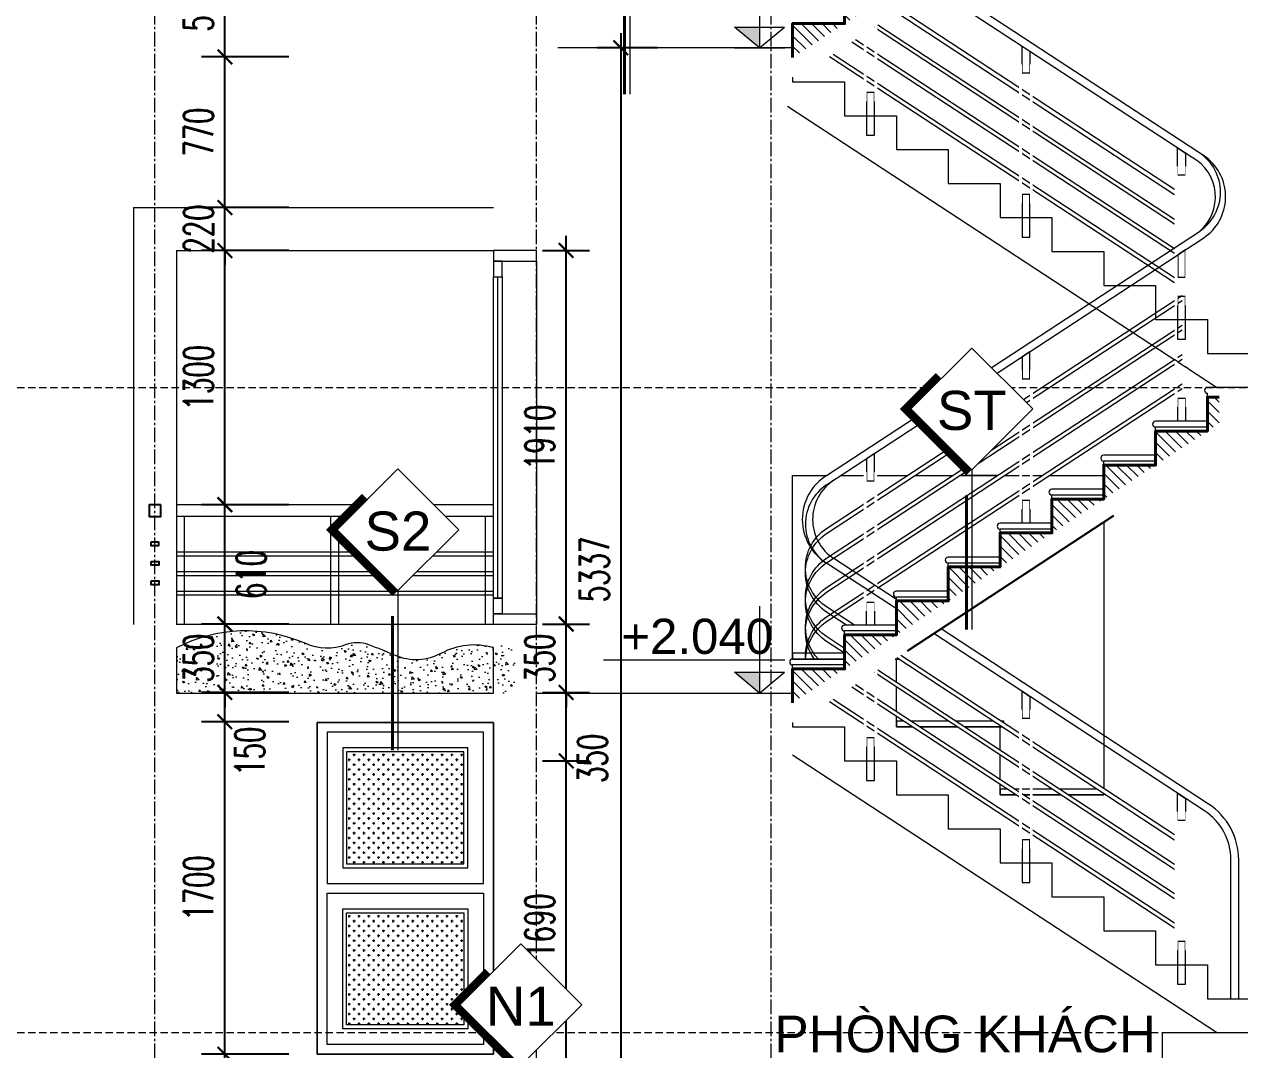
# Model space of a CAD drawing. Header units: millimetres. Extents: x -229618 to 2906, y -178063 to 96806.
# Drawn here: x -14342 to -8129, y -150892 to -145648 of the extents above; entities that cross this region are included whole.
import ezdxf
from ezdxf.enums import TextEntityAlignment as Align
from ezdxf.xclip import XClip

# ---------------------------------------------------------------- set-up
doc = ezdxf.new("R2010")
doc.units = ezdxf.units.MM
doc.header["$LTSCALE"] = 200
doc.header["$MEASUREMENT"] = 0
doc.header["$XCLIPFRAME"] = 0
doc.set_wipeout_variables(frame=1)
doc.header["$PDMODE"] = 3
doc.header["$PDSIZE"] = 50
doc.linetypes.add('CENTER2', pattern=[1.125, 0.75, -0.125, 0.125, -0.125])
doc.linetypes.add('DASHED2', pattern=[0.375, 0.25, -0.125])
doc.layers.get('0').update_dxf_attribs({"color": 95, "linetype": 'CONTINUOUS'})
doc.layers.get('DEFPOINTS').update_dxf_attribs({"linetype": 'CONTINUOUS'})
for name, color, linetype, lineweight in [('cat', 1, 'CONTINUOUS', 40), ('hatch', 250, 'CONTINUOUS', 5), ('nho', 252, 'CONTINUOUS', 15), ('thay', 7, 'CONTINUOUS', 18), ('tim', 18, 'CENTER2', 9)]:
    doc.layers.add(name, color=color, linetype=linetype, lineweight=lineweight)
doc.layers.add('DIM', color=251, linetype='CONTINUOUS')
doc.layers.add('TEXT', color=33, linetype='CONTINUOUS')
doc.styles.add('Aria H iso', font='Vharial_0.ttf')
doc.styles.add('Arial N  iso', font='vnarialn_0.ttf')
doc.styles.add('CHU HOA Day', font='Vharial_0.ttf')
doc.styles.add('Scale', font='vnsimli.shx', dxfattribs={"width": 0.65, "bigfont": 'bigfont.shx'})
doc.dimstyles.new('Scale', dxfattribs={"dimscale": 75, "dimtxt": 2, "dimasz": 1, "dimexe": 1.6, "dimexo": 0, "dimgap": 0.8, "dimtad": 1, "dimdec": 0, "dimzin": 0, "dimdsep": 46, "dimtxsty": 'Scale', "dimblk": 'ARCHTICK', "dimcen": 0.1, "dimdle": 1, "dimclrd": 256, "dimclre": 256, "dimclrt": 3, "dimadec": 0, "dimazin": 0, "dimtfac": 1, "dimtdec": 0, "dimtix": 1, "dimtmove": 2, "dimatfit": 3, "dimldrblk": 'ARCHTICK', "dimfxl": 0, "dimtolj": 1, "dimtzin": 0, "dimarcsym": 0})

# ---------------------------------------------------------------- blocks, each defined once
blk = doc.blocks.new('cthang')
for points in [[(-20, 738), (-20, 877.1), (20, 850.9), (20, 738)], [(-20, 118), (-20, -100), (20, -100), (20, 118)]]:
    blk.add_lwpolyline(points, close=True)
for points in [[(-20, 73), (-35, 73), (-35, 783), (-20, 783)], [(20, 73), (35, 73), (35, 783), (20, 783)]]:
    blk.add_wipeout(points)
blk = doc.blocks.new('_ArchTick')
at = {"color": 0, "linetype": 'ByBlock', "const_width": 0.15}
blk.add_lwpolyline([(-0.5, -0.5), (0.5, 0.5)], dxfattribs=at)
blk = doc.blocks.new('*D2523')
at = {"layer": 'DEFPOINTS', "color": 0, "linetype": 'Continuous'}
for p in [(-11693.4, -149415), (-11572, -149415), (-11693.4, -151104.9)]:
    blk.add_point(p, dxfattribs=at)
at = {"layer": 'DIM', "linetype": 'Continuous', "lineweight": -2}
for p, q in [((-11572, -151179.9), (-11572, -149340)), ((-11693.4, -149415), (-11452, -149415)), ((-11693.4, -151104.9), (-11452, -151104.9))]:
    blk.add_line(p, q, dxfattribs=at)
at = {"layer": 'DIM', "linetype": 'Continuous', "lineweight": -2, "xscale": 75, "yscale": 75, "zscale": 75}
for p, rotation in [((-11572, -149415), 90), ((-11572, -151104.9), 270)]:
    blk.add_blockref('_ArchTick', p, dxfattribs=dict(at, rotation=rotation))
at = {"layer": 'DIM', "color": 3, "linetype": 'Continuous', "insert": (-11707, -150259.9), "char_height": 150, "attachment_point": 5, "rotation": 90, "style": 'Scale'}
blk.add_mtext('\\A1;1690', dxfattribs=at)
blk = doc.blocks.new('*D2524')
at = {"layer": 'DEFPOINTS', "color": 0, "linetype": 'Continuous'}
for p in [(-11693.4, -149065), (-11572, -149065), (-11693.4, -149415)]:
    blk.add_point(p, dxfattribs=at)
at = {"layer": 'DIM', "linetype": 'Continuous', "lineweight": -2}
for p, q in [((-11572, -149490), (-11572, -148990)), ((-11693.4, -149065), (-11452, -149065)), ((-11693.4, -149415), (-11452, -149415))]:
    blk.add_line(p, q, dxfattribs=at)
at = {"layer": 'DIM', "linetype": 'Continuous', "lineweight": -2, "xscale": 75, "yscale": 75, "zscale": 75}
for p, rotation in [((-11572, -149065), 90), ((-11572, -149415), 270)]:
    blk.add_blockref('_ArchTick', p, dxfattribs=dict(at, rotation=rotation))
at = {"layer": 'DIM', "color": 3, "linetype": 'Continuous', "insert": (-11437, -149401.8), "char_height": 150, "attachment_point": 5, "rotation": 90, "style": 'Scale'}
blk.add_mtext('\\A1;350', dxfattribs=at)
blk = doc.blocks.new('*D2527')
at = {"layer": 'DEFPOINTS', "color": 0, "linetype": 'Continuous'}
for p in [(-13316.4, -150914.9), (-12988.6, -150914.9), (-12988.6, -151504.9)]:
    blk.add_point(p, dxfattribs=at)
at = {"layer": 'DIM', "linetype": 'Continuous', "lineweight": -2}
for p, q in [((-13316.4, -151579.9), (-13316.4, -150839.9)), ((-12988.6, -150914.9), (-13436.4, -150914.9)), ((-12988.6, -151504.9), (-13436.4, -151504.9))]:
    blk.add_line(p, q, dxfattribs=at)
at = {"layer": 'DIM', "linetype": 'Continuous', "lineweight": -2, "xscale": 75, "yscale": 75, "zscale": 75}
for p, rotation in [((-13316.4, -150914.9), 90), ((-13316.4, -151504.9), 270)]:
    blk.add_blockref('_ArchTick', p, dxfattribs=dict(at, rotation=rotation))
at = {"layer": 'DIM', "color": 3, "linetype": 'Continuous', "insert": (-13451.4, -151209.9), "char_height": 150, "attachment_point": 5, "rotation": 90, "style": 'Scale'}
blk.add_mtext('\\A1;590', dxfattribs=at)
blk = doc.blocks.new('*D2528')
at = {"layer": 'DEFPOINTS', "color": 0, "linetype": 'Continuous'}
for p in [(-13316.4, -149215), (-12988.6, -149215), (-12988.6, -150914.9)]:
    blk.add_point(p, dxfattribs=at)
at = {"layer": 'DIM', "linetype": 'Continuous', "lineweight": -2}
for p, q in [((-13316.4, -150989.9), (-13316.4, -149140)), ((-12988.6, -149215), (-13436.4, -149215)), ((-12988.6, -150914.9), (-13436.4, -150914.9))]:
    blk.add_line(p, q, dxfattribs=at)
at = {"layer": 'DIM', "linetype": 'Continuous', "lineweight": -2, "xscale": 75, "yscale": 75, "zscale": 75}
for p, rotation in [((-13316.4, -149215), 90), ((-13316.4, -150914.9), 270)]:
    blk.add_blockref('_ArchTick', p, dxfattribs=dict(at, rotation=rotation))
at = {"layer": 'DIM', "color": 3, "linetype": 'Continuous', "insert": (-13451.4, -150064.9), "char_height": 150, "attachment_point": 5, "rotation": 90, "style": 'Scale'}
blk.add_mtext('\\A1;1700', dxfattribs=at)
blk = doc.blocks.new('*D2529')
at = {"layer": 'DEFPOINTS', "color": 0, "linetype": 'Continuous'}
for p in [(-13316.4, -149065), (-12988.6, -149065), (-12988.6, -149215)]:
    blk.add_point(p, dxfattribs=at)
at = {"layer": 'DIM', "linetype": 'Continuous', "lineweight": -2}
for p, q in [((-13316.4, -149290), (-13316.4, -148990)), ((-12988.6, -149065), (-13436.4, -149065)), ((-12988.6, -149215), (-13436.4, -149215))]:
    blk.add_line(p, q, dxfattribs=at)
at = {"layer": 'DIM', "linetype": 'Continuous', "lineweight": -2, "xscale": 75, "yscale": 75, "zscale": 75}
for p, rotation in [((-13316.4, -149065), 90), ((-13316.4, -149215), 270)]:
    blk.add_blockref('_ArchTick', p, dxfattribs=dict(at, rotation=rotation))
at = {"layer": 'DIM', "color": 3, "linetype": 'Continuous', "insert": (-13188.9, -149365.1), "char_height": 150, "attachment_point": 5, "rotation": 90, "style": 'Scale'}
blk.add_mtext('\\A1;150', dxfattribs=at)
blk = doc.blocks.new('*D2530')
at = {"layer": 'DEFPOINTS', "color": 0, "linetype": 'Continuous'}
for p in [(-13316.4, -148715), (-12988.6, -148715), (-12988.6, -149065)]:
    blk.add_point(p, dxfattribs=at)
at = {"layer": 'DIM', "linetype": 'Continuous', "lineweight": -2}
for p, q in [((-13316.4, -148715), (-13316.4, -148640)), ((-12988.6, -148715), (-13436.4, -148715)), ((-13316.4, -149065), (-13316.4, -148715)), ((-12988.6, -149065), (-13436.4, -149065)), ((-13316.4, -149065), (-13316.4, -149140))]:
    blk.add_line(p, q, dxfattribs=at)
at = {"layer": 'DIM', "linetype": 'Continuous', "lineweight": -2, "xscale": 75, "yscale": 75, "zscale": 75}
for p, rotation in [((-13316.4, -148715), 270), ((-13316.4, -149065), 90)]:
    blk.add_blockref('_ArchTick', p, dxfattribs=dict(at, rotation=rotation))
at = {"layer": 'DIM', "color": 3, "linetype": 'Continuous', "insert": (-13451.4, -148890), "char_height": 150, "attachment_point": 5, "rotation": 90, "style": 'Scale'}
blk.add_mtext('\\A1;350', dxfattribs=at)
blk = doc.blocks.new('*D2541')
at = {"layer": 'DEFPOINTS', "color": 0, "linetype": 'Continuous'}
for p in [(-11693.4, -148715), (-11572, -148715), (-11693.4, -149065)]:
    blk.add_point(p, dxfattribs=at)
at = {"layer": 'DIM', "linetype": 'Continuous', "lineweight": -2}
for p, q in [((-11572, -148715), (-11572, -148640)), ((-11693.4, -148715), (-11452, -148715)), ((-11572, -149065), (-11572, -148715)), ((-11693.4, -149065), (-11452, -149065)), ((-11572, -149065), (-11572, -149140))]:
    blk.add_line(p, q, dxfattribs=at)
at = {"layer": 'DIM', "linetype": 'Continuous', "lineweight": -2, "xscale": 75, "yscale": 75, "zscale": 75}
for p, rotation in [((-11572, -148715), 270), ((-11572, -149065), 90)]:
    blk.add_blockref('_ArchTick', p, dxfattribs=dict(at, rotation=rotation))
at = {"layer": 'DIM', "color": 3, "linetype": 'Continuous', "insert": (-11707, -148890), "char_height": 150, "attachment_point": 5, "rotation": 90, "style": 'Scale'}
blk.add_mtext('\\A1;350', dxfattribs=at)
blk = doc.blocks.new('*D2542')
at = {"layer": 'DEFPOINTS', "color": 0, "linetype": 'Continuous'}
for p in [(-11693.4, -146804.9), (-11572, -146804.9), (-11693.4, -148715)]:
    blk.add_point(p, dxfattribs=at)
at = {"layer": 'DIM', "linetype": 'Continuous', "lineweight": -2}
for p, q in [((-11572, -148790), (-11572, -146729.9)), ((-11693.4, -146804.9), (-11452, -146804.9)), ((-11693.4, -148715), (-11452, -148715))]:
    blk.add_line(p, q, dxfattribs=at)
at = {"layer": 'DIM', "linetype": 'Continuous', "lineweight": -2, "xscale": 75, "yscale": 75, "zscale": 75}
for p, rotation in [((-11572, -146804.9), 90), ((-11572, -148715), 270)]:
    blk.add_blockref('_ArchTick', p, dxfattribs=dict(at, rotation=rotation))
at = {"layer": 'DIM', "color": 3, "linetype": 'Continuous', "insert": (-11707, -147759.9), "char_height": 150, "attachment_point": 5, "rotation": 90, "style": 'Scale'}
blk.add_mtext('\\A1;1910', dxfattribs=at)
blk = doc.blocks.new('*D2543')
at = {"layer": 'DEFPOINTS', "color": 0, "linetype": 'Continuous'}
for p in [(-13316.4, -148104.9), (-12988.6, -148104.9), (-12988.6, -148715)]:
    blk.add_point(p, dxfattribs=at)
at = {"layer": 'DIM', "linetype": 'Continuous', "lineweight": -2}
for p, q in [((-13316.4, -148790), (-13316.4, -148029.9)), ((-12988.6, -148104.9), (-13436.4, -148104.9)), ((-12988.6, -148715), (-13436.4, -148715))]:
    blk.add_line(p, q, dxfattribs=at)
at = {"layer": 'DIM', "linetype": 'Continuous', "lineweight": -2, "xscale": 75, "yscale": 75, "zscale": 75}
for p, rotation in [((-13316.4, -148104.9), 90), ((-13316.4, -148715), 270)]:
    blk.add_blockref('_ArchTick', p, dxfattribs=dict(at, rotation=rotation))
at = {"layer": 'DIM', "color": 3, "linetype": 'Continuous', "insert": (-13181.4, -148461.6), "char_height": 150, "attachment_point": 5, "rotation": 90, "style": 'Scale'}
blk.add_mtext('\\A1;610', dxfattribs=at)
blk = doc.blocks.new('*D2544')
at = {"layer": 'DEFPOINTS', "color": 0, "linetype": 'Continuous'}
for p in [(-13316.4, -146804.9), (-12988.6, -146804.9), (-12988.6, -148104.9)]:
    blk.add_point(p, dxfattribs=at)
at = {"layer": 'DIM', "linetype": 'Continuous', "lineweight": -2}
for p, q in [((-13316.4, -148179.9), (-13316.4, -146729.9)), ((-12988.6, -146804.9), (-13436.4, -146804.9)), ((-12988.6, -148104.9), (-13436.4, -148104.9))]:
    blk.add_line(p, q, dxfattribs=at)
at = {"layer": 'DIM', "linetype": 'Continuous', "lineweight": -2, "xscale": 75, "yscale": 75, "zscale": 75}
for p, rotation in [((-13316.4, -146804.9), 90), ((-13316.4, -148104.9), 270)]:
    blk.add_blockref('_ArchTick', p, dxfattribs=dict(at, rotation=rotation))
at = {"layer": 'DIM', "color": 3, "linetype": 'Continuous', "insert": (-13451.4, -147454.9), "char_height": 150, "attachment_point": 5, "rotation": 90, "style": 'Scale'}
blk.add_mtext('\\A1;1300', dxfattribs=at)
blk = doc.blocks.new('*D2545')
at = {"layer": 'DEFPOINTS', "color": 0, "linetype": 'Continuous'}
for p in [(-13316.4, -146584.9), (-12988.6, -146584.9), (-12988.6, -146804.9)]:
    blk.add_point(p, dxfattribs=at)
at = {"layer": 'DIM', "linetype": 'Continuous', "lineweight": -2}
for p, q in [((-13316.4, -146584.9), (-13316.4, -146509.9)), ((-12988.6, -146584.9), (-13436.4, -146584.9)), ((-13316.4, -146804.9), (-13316.4, -146584.9)), ((-12988.6, -146804.9), (-13436.4, -146804.9)), ((-13316.4, -146804.9), (-13316.4, -146879.9))]:
    blk.add_line(p, q, dxfattribs=at)
at = {"layer": 'DIM', "linetype": 'Continuous', "lineweight": -2, "xscale": 75, "yscale": 75, "zscale": 75}
for p, rotation in [((-13316.4, -146584.9), 270), ((-13316.4, -146804.9), 90)]:
    blk.add_blockref('_ArchTick', p, dxfattribs=dict(at, rotation=rotation))
at = {"layer": 'DIM', "color": 3, "linetype": 'Continuous', "insert": (-13451.4, -146694.9), "char_height": 150, "attachment_point": 5, "rotation": 90, "style": 'Scale'}
blk.add_mtext('\\A1;220', dxfattribs=at)
blk = doc.blocks.new('kyhieu1')
at = {"layer": 'cat', "ltscale": 600}
blk.add_line((27.5, -131), (27.5, -816.6), dxfattribs=at)
at = {"color": 15, "linetype": 'Continuous'}
blk.add_wipeout([(0, 0), (311.1, 311.1), (0, 622.3), (-311.1, 311.1)], dxfattribs=at).dxf.layer = 'thay'
at = {"linetype": 'Continuous'}
blk.add_wipeout([(0, 622.3), (-311.1, 311.1), (0, 0), (311.1, 311.1)], dxfattribs=at).dxf.layer = 'DIM'
at = {"layer": 'thay', "ltscale": 600}
blk.add_line((0, 0), (0, -816.6), dxfattribs=at)
at = {"layer": 'thay', "color": 15, "linetype": 'Continuous'}
blk.add_lwpolyline([(0, 0), (311.1, 311.1), (0, 622.3), (-311.1, 311.1)], close=True, dxfattribs=at)
at = {"layer": 'thay', "color": 1, "linetype": 'Continuous', "const_width": 40}
blk.add_lwpolyline([(14.1, -14.1), (339.4, 311.1), (169.7, 480.8)], dxfattribs=at)
at = {"layer": 'TEXT', "style": 'CHU HOA Day'}
blk.add_attdef('N1', text='', height=200, dxfattribs=at).set_placement((0, 304.1), align=Align.MIDDLE)
blk = doc.blocks.new('*D2588')
at = {"layer": 'DEFPOINTS', "color": 0, "linetype": 'Continuous'}
for p in [(-13316.4, -145815), (-12988.6, -145815), (-12988.6, -146584.9)]:
    blk.add_point(p, dxfattribs=at)
at = {"layer": 'DIM', "linetype": 'Continuous', "lineweight": -2}
for p, q in [((-13316.4, -146659.9), (-13316.4, -145740)), ((-12988.6, -145815), (-13436.4, -145815)), ((-12988.6, -146584.9), (-13436.4, -146584.9))]:
    blk.add_line(p, q, dxfattribs=at)
at = {"layer": 'DIM', "linetype": 'Continuous', "lineweight": -2, "xscale": 75, "yscale": 75, "zscale": 75}
for p, rotation in [((-13316.4, -145815), 90), ((-13316.4, -146584.9), 270)]:
    blk.add_blockref('_ArchTick', p, dxfattribs=dict(at, rotation=rotation))
at = {"layer": 'DIM', "color": 3, "linetype": 'Continuous', "insert": (-13451.4, -146199.9), "char_height": 150, "attachment_point": 5, "rotation": 90, "style": 'Scale'}
blk.add_mtext('\\A1;770', dxfattribs=at)
blk = doc.blocks.new('cao do')
at = {"layer": 'thay'}
for p, q in [((0, 444.6), (0, 0)), ((798.2, 170.2), (-128.3, 170.2)), ((0, 0), (-127.9, 106.1)), ((127.9, 106.1), (-127.9, 106.1)), ((0, 0), (127.9, 106.1))]:
    blk.add_line(p, q, dxfattribs=at)
at = {"layer": 'thay', "ltscale": 600}
blk.add_line((128.3, 0), (-128.3, 0), dxfattribs=at)
at = {"layer": 'thay', "color": 150, "ltscale": 600}
blk.add_solid([(0, 0), (0, 106.1), (127.9, 106.1)], dxfattribs=at)
at = {"layer": 'TEXT', "style": 'Arial N  iso'}
blk.add_attdef('%%P0.000', text='', height=200, dxfattribs=at).set_placement((69.5, 290), align=Align.MIDDLE_LEFT)
blk = doc.blocks.new('*D2618')
at = {"layer": 'DEFPOINTS', "color": 0}
for p in [(-11105.7, -145768), (-11292.7, -151104.9), (-10921.5, -151104.9)]:
    blk.add_point(p, dxfattribs=at)
at = {"layer": 'DIM', "lineweight": -2}
for p, q in [((-11292.7, -145693), (-11292.7, -151179.9)), ((-11105.7, -145768), (-11412.7, -145768)), ((-10921.5, -151104.9), (-11412.7, -151104.9))]:
    blk.add_line(p, q, dxfattribs=at)
at = {"layer": 'DIM', "lineweight": -2, "xscale": 75, "yscale": 75, "zscale": 75}
for p, rotation in [((-11292.7, -145768), 90), ((-11292.7, -151104.9), 270)]:
    blk.add_blockref('_ArchTick', p, dxfattribs=dict(at, rotation=rotation))
at = {"layer": 'DIM', "color": 3, "insert": (-11427.7, -148436.4), "char_height": 150, "attachment_point": 5, "rotation": 90, "style": 'Scale'}
blk.add_mtext('\\A1;5337', dxfattribs=at)
blk = doc.blocks.new('*D2620')
at = {"layer": 'DEFPOINTS', "color": 0, "linetype": 'Continuous'}
for p in [(-13316.4, -145304.9), (-12988.6, -145304.9), (-12988.6, -145815)]:
    blk.add_point(p, dxfattribs=at)
at = {"layer": 'DIM', "linetype": 'Continuous', "lineweight": -2}
for p, q in [((-13316.4, -145890), (-13316.4, -145229.9)), ((-12988.6, -145304.9), (-13436.4, -145304.9)), ((-12988.6, -145815), (-13436.4, -145815))]:
    blk.add_line(p, q, dxfattribs=at)
at = {"layer": 'DIM', "linetype": 'Continuous', "lineweight": -2, "xscale": 75, "yscale": 75, "zscale": 75}
for p, rotation in [((-13316.4, -145304.9), 90), ((-13316.4, -145815), 270)]:
    blk.add_blockref('_ArchTick', p, dxfattribs=dict(at, rotation=rotation))
at = {"layer": 'DIM', "color": 3, "linetype": 'Continuous', "insert": (-13451.4, -145559.9), "char_height": 150, "attachment_point": 5, "rotation": 90, "style": 'Scale'}
blk.add_mtext('\\A1;510', dxfattribs=at)

msp = doc.modelspace()

# ---------------------------------------------------------------- hatches: boundary and pattern name
at = {"layer": 'hatch', "linetype": 'Continuous'}
h = msp.add_hatch(dxfattribs=at)
h.set_pattern_fill('AR-CONC', color=256, scale=15, style=0)
h.set_pattern_definition([(130, (-113983.96, 217.71), (-107.589027, -9.41282), [11.25, -123.75]), (185, (-113983.96, 217.71), (20.8127, 112.82882), [9, -99]), (79.5486, (-113992.92, 216.92), (-86.77641, 103.41593), [9.56103, -105.17132]), (133.8158, (-113983.96, 247.71), (-160.08616, -24.82785), [16.875, -185.625]), (83.3644, (-113997.3, 245.64), (-140.1994, 146.11768), [14.34154, -157.75695]), (188.8158, (-113983.96, 247.7), (-140.19929, 146.11779), [13.5, -148.5]), (159, (-113998.96, 240.21), (-89.536058, -60.392834), [11.25, -123.75]), (214, (-113998.96, 240.21), (-36.4973, 108.77251), [9, -99]), (108.5486, (-114006.42, 235.17), (-126.033394, 48.379575), [9.56103, -105.17132]), (142.5, (-113983.96, 217.707), (-1.823978, 49.934078), [0, -97.8, 0, -100.5, 0, -99.375]), (172.5, (-113983.96, 217.707), (-39.46043, 59.161757), [0, -57.3, 0, -95.55, 0, -37.875]), (212.5, (-113950.51, 217.707), (-80.073365, -3.383231), [0, -37.5, 0, -117, 0, -155.25]), (222.5, (-113935.51, 217.71), (-87.477925, 15.015747), [0, -48.75, 0, -77.7, 0, -110.25])])
edge = h.paths.add_edge_path()
edge.add_line((-13564.1, -148837), (-13564.1, -149068))
edge.add_line((-13564.1, -149068), (-11834.1, -149068))
edge.add_line((-11834.1, -149068), (-11834.1, -148837))
edge.add_arc((-11974.6, -149502), 679.6, 438.07427, 470.25701)
edge.add_arc((-12339.1, -148634.2), 263.9, 246.41753, 299.30242, ccw=False)
edge.add_arc((-13548.9, -151405.6), 2760, 426.41753, 429.44188)
edge.add_arc((-12639.3, -148980.5), 169.9, 429.44188, 470.55812)
edge.add_arc((-12793.6, -148569.3), 269.3, 246.13971, 290.55812, ccw=False)
edge.add_arc((-13211, -149513), 762.7, 426.13971, 477.58309)
h = msp.add_hatch(dxfattribs=at)
h.set_pattern_fill('CROSS', color=256, scale=100, style=0)
h.set_pattern_definition([(180, (236800.703, -150734.865), (-25, 25), [12.5, -37.5]), (90, (236794.453, -150741.115), (25, 25), [12.5, -37.5])])
h.paths.add_polyline_path([(-12694.1, -149368), (-12094.1, -149368), (-12094.1, -149941.4), (-12694.1, -149941.4)])
h.paths.add_polyline_path([(-12694.1, -150191.4), (-12094.1, -150191.4), (-12094.1, -150764.9), (-12694.1, -150764.9)])

# ---------------------------------------------------------------- linework, layer by layer
at = {"layer": 'cat', "linetype": 'Continuous'}
msp.add_lwpolyline([(-8234.1, -147554.9), (-8294.1, -147554.9), (-8294.1, -147728.5), (-8559.1, -147728.5), (-8559.1, -147902.2), (-8824.1, -147902.2), (-8824.1, -148075.9), (-9089.1, -148075.9), (-9089.1, -148249.6), (-9354.1, -148249.6), (-9354.1, -148423.3), (-9619.1, -148423.3), (-9619.1, -148597), (-9884.1, -148597), (-9884.1, -148770.7), (-10149.1, -148770.7), (-10149.1, -148944.3), (-10414.1, -148944.3), (-10414.1, -149118)], dxfattribs=at)
at = {"layer": 'hatch', "color": 251, "linetype": 'DASHED2', "ltscale": 0.75}
msp.add_line((-27708.5, -150804.9), (-889.3, -150804.9), dxfattribs=at)
at = {"layer": 'hatch', "linetype": 'Continuous'}
for points in [[(-8461.6, -146519.7), (-9882, -145588.8)], [(-8461.6, -146493.3), (-9861.9, -145575.6)], [(-8461.6, -146669.7), (-9996.4, -145663.8)], [(-8461.6, -146645.5), (-9978, -145651.7)], [(-8461.6, -149819.7), (-9882, -148888.8)], [(-8461.6, -149793.3), (-9861.9, -148875.6)], [(-8461.6, -149969.7), (-9996.4, -148963.8)], [(-8461.6, -149945.5), (-9978, -148951.7)], [(-8461.6, -150095.5), (-10092.4, -149026.7)], [(-8461.6, -150119.7), (-10110.9, -149038.8)], [(-8461.6, -150269.7), (-10225.3, -149113.8)], [(-8461.6, -150245.5), (-10206.8, -149101.7)]]:
    msp.add_lwpolyline(points, dxfattribs=at)
for points in [[(-11944.1, -146939.9), (-11899.1, -146939.9), (-11899.1, -148583), (-11944.1, -148583)], [(-12094.1, -149368), (-12694.1, -149368), (-12694.1, -149941.4), (-12094.1, -149941.4)], [(-12094.1, -150764.9), (-12694.1, -150764.9), (-12694.1, -150191.4), (-12094.1, -150191.4)]]:
    msp.add_lwpolyline(points, close=True, dxfattribs=at)
for points in [[(-10098.3, -148720.7), (-10240.4, -148627.5, -0.540232), (-10240.4, -148226.1), (-8422.4, -147034.5)], [(-10138.6, -148720.7), (-10240.4, -148653.9, -0.540232), (-10240.4, -148252.5), (-8422.4, -147060.9)], [(-10149.1, -148839.5), (-10240.4, -148779.7, -0.540232), (-10240.4, -148378.3), (-8422.4, -147186.7)], [(-10149.1, -148863.7), (-10240.4, -148803.9, -0.540232), (-10240.4, -148402.5), (-8422.4, -147210.9)], [(-10282.8, -148894.3, -0.467895), (-10240.4, -148528.3), (-8422.4, -147336.7)], [(-10302.9, -148894.3, -0.428514), (-10240.4, -148552.5), (-8422.4, -147360.9)], [(-10348.3, -148894.3, -0.269915), (-10240.4, -148678.3), (-8422.4, -147486.7)], [(-10348.7, -148894.3, -0.243061), (-10240.4, -148702.5), (-8422.4, -147510.9)]]:
    msp.add_lwpolyline(points, format="xyb", dxfattribs=at)
at = {"layer": 'nho', "linetype": 'Continuous'}
for p, q in [((-11724.1, -146859.9), (-11724.1, -148663)), ((-13524.1, -148164.9), (-13524.1, -148718)), ((-12774.1, -148718), (-12774.1, -148164.9)), ((-12734.1, -148718), (-12734.1, -148164.9)), ((-11984.1, -148718), (-11984.1, -148164.9)), ((-11944.1, -148348), (-13564.1, -148348)), ((-11944.1, -148368), (-13564.1, -148368)), ((-11944.1, -148448), (-13564.1, -148448)), ((-11944.1, -148468), (-13564.1, -148468)), ((-11944.1, -148548), (-13564.1, -148548)), ((-11944.1, -148568), (-13564.1, -148568))]:
    msp.add_line(p, q, dxfattribs=at)
for points in [[(-11994.1, -149268), (-12794.1, -149268), (-12794.1, -150041.4), (-11994.1, -150041.4)], [(-12074.1, -149348), (-12714.1, -149348), (-12714.1, -149961.4), (-12074.1, -149961.4)], [(-11994.1, -150864.9), (-12794.1, -150864.9), (-12794.1, -150091.4), (-11994.1, -150091.4)], [(-12074.1, -150784.9), (-12714.1, -150784.9), (-12714.1, -150171.4), (-12074.1, -150171.4)]]:
    msp.add_lwpolyline(points, close=True, dxfattribs=at)
at = {"layer": 'TEXT', "linetype": 'Continuous'}
for points in [[(-13644.1, -148104.9), (-13704.1, -148104.9), (-13704.1, -148164.9), (-13644.1, -148164.9)], [(-13693.5, -148294.9), (-13654.8, -148294.9), (-13654.8, -148314.9), (-13693.5, -148314.9)], [(-13693.5, -148394.9), (-13653.5, -148394.9), (-13653.5, -148414.9), (-13693.5, -148414.9)], [(-13693.5, -148494.9), (-13653.5, -148494.9), (-13653.5, -148514.9), (-13693.5, -148514.9)]]:
    msp.add_lwpolyline(points, close=True, dxfattribs=at)
at = {"layer": 'thay', "linetype": 'Continuous'}
for p, q in [((-10414.1, -145768), (-11614.1, -145768)), ((-13784.1, -146584.9), (-13784.1, -148718)), ((-13784.1, -146584.9), (-11944.1, -146584.9)), ((-13564.1, -146804.9), (-11944.1, -146804.9)), ((-13564.1, -146804.9), (-13564.1, -148718)), ((-11921.6, -148583), (-11921.6, -146939.9)), ((-6544.1, -147504.9), (-8294.1, -147504.9)), ((-8294.1, -147554.9), (-8294.1, -147534.9)), ((-8559.1, -147728.5), (-8559.1, -147708.5)), ((-8559.1, -147852.2), (-8824.1, -147852.2)), ((-8559.1, -147882.2), (-8824.1, -147882.2)), ((-8824.1, -147902.2), (-8824.1, -147882.2)), ((-8824.1, -148025.9), (-9089.1, -148025.9)), ((-8824.1, -148055.9), (-9089.1, -148055.9)), ((-9089.1, -148075.9), (-9089.1, -148055.9)), ((-11944.1, -148104.9), (-13564.1, -148104.9)), ((-11944.1, -148164.9), (-13564.1, -148164.9)), ((-9354.1, -148249.6), (-9354.1, -148229.6)), ((-9354.1, -148373.3), (-9619.1, -148373.3)), ((-9354.1, -148403.3), (-9619.1, -148403.3)), ((-9619.1, -148423.3), (-9619.1, -148403.3)), ((-9619.1, -148547), (-9884.1, -148547)), ((-9619.1, -148577), (-9884.1, -148577)), ((-9884.1, -148597), (-9884.1, -148577)), ((-11944.1, -148718), (-13564.1, -148718)), ((-10149.1, -148770.7), (-10149.1, -148750.7)), ((-10149.1, -148894.3), (-10414.1, -148894.3)), ((-10149.1, -148924.3), (-10414.1, -148924.3)), ((-10414.1, -148944.3), (-10414.1, -148924.3)), ((-8174.1, -150631.2), (-8174.1, -149921)), ((-8134.1, -150631.2), (-8134.1, -149921))]:
    msp.add_line(p, q, dxfattribs=at)
for points in [[(-11724.1, -146859.9), (-11724.1, -146804.9), (-11944.1, -146804.9), (-11944.1, -146859.9)], [(-11899.1, -146859.9), (-11944.1, -146859.9), (-11944.1, -146939.9), (-11899.1, -146939.9)], [(-11899.1, -148663), (-11944.1, -148663), (-11944.1, -148583), (-11899.1, -148583)], [(-11724.1, -148663), (-11724.1, -148718), (-11944.1, -148718), (-11944.1, -148663)], [(-12844.1, -150914.9), (-11944.1, -150914.9), (-11944.1, -149218), (-12844.1, -149218)], [(-11944.1, -150914.9), (-12844.1, -150914.9), (-12844.1, -149218), (-11944.1, -149218)]]:
    msp.add_lwpolyline(points, close=True, dxfattribs=at)
at = {"layer": 'thay'}
for points in [[(-10149.1, -148894.3), (-10414.1, -148894.3), (-10414.1, -147954.9), (-10239.5, -147954.9)], [(-9099.7, -147954.9), (-8824.1, -147954.9)], [(-8824.1, -148195.5), (-8824.1, -149555.7)], [(-10149.1, -148864.3), (-10414.1, -148864.3), (-10414.1, -148894.3), (-10149.1, -148894.3)], [(-9884.1, -149013.2), (-9884.1, -148894.3), (-9890.4, -148894.3)], [(-9890.4, -148894.3), (-9873.6, -148894.3)], [(-9884.1, -149163.2), (-9884.1, -149037.4)], [(-9801.3, -149241.7), (-9884.1, -149241.7), (-9884.1, -149187.4)], [(-9847.1, -149211.7), (-9884.1, -149211.7), (-9884.1, -149241.7), (-9801.3, -149241.7)], [(-9618.2, -149211.7), (-9810.2, -149211.7)], [(-9389.3, -149211.7), (-9581.3, -149211.7)], [(-9334.1, -149221.5), (-9334.1, -149211.7), (-9349, -149211.7)], [(-9572.4, -149241.7), (-9764.4, -149241.7)], [(-9764.4, -149241.7), (-9572.4, -149241.7)], [(-9354.1, -149360.6), (-9354.1, -149241.7), (-9535.5, -149241.7)], [(-9535.5, -149241.7), (-9343.6, -149241.7)], [(-9354.1, -149510.6), (-9354.1, -149384.8)], [(-8859.3, -149559.1), (-9051.3, -149559.1)], [(-8824.1, -149582.1), (-8824.1, -149589.1), (-9005.5, -149589.1)], [(-9005.5, -149589.1), (-8824.1, -149589.1), (-8824.1, -149582.1)]]:
    msp.add_lwpolyline(points, dxfattribs=at)
at = {"layer": 'thay', "linetype": 'Continuous'}
msp.add_lwpolyline([(-13564.1, -148837), (-13564.1, -149068), (-11944.1, -149068), (-11944.1, -148837, 0.199338), (-12209.9, -148864.4, -0.234939), (-12444.7, -148876.1, 0.013197), (-12579.7, -148821.4, 0.181353), (-12699, -148821.4, -0.196276), (-12902.5, -148815.5, 0.228311)], format="xyb", close=True, dxfattribs=at)
for points in [[(-13564.1, -149068), (-11944.1, -149068)], [(-11724.1, -149068), (-10414.6, -149068)], [(-8524.1, -150954.9), (-8524.1, -150804.9), (-6544.1, -150804.9)]]:
    msp.add_lwpolyline(points, dxfattribs=at)
for centre, radius, start, end in [((-8467, -146506.2), 240, 303.24132, 56.75868), ((-8454.6, -146529.6), 253.6, 304.14237, 52.14383), ((-8294.1, -147519.9), 15, 90, 270), ((-8559.1, -147693.5), 15, 90, 270), ((-8824.1, -147867.2), 15, 90, 270), ((-10099.9, -148180.1), 264.9, 122.01983, 237.98017), ((-10108.8, -148204), 240, 123.24132, 236.75868), ((-10072.3, -148180.1), 240, 123.24132, 236.75868), ((-9089.1, -148040.9), 15, 90, 270), ((-9354.1, -148214.6), 15, 90, 270), ((-9619.1, -148388.3), 15, 90, 270), ((-9884.1, -148562), 15, 90, 270), ((-10149.1, -148735.7), 15, 90, 270), ((-10414.1, -148909.3), 15, 90, 270), ((-8474.1, -149921), 340, 0, 56.75868), ((-8474.1, -149921), 300, 0, 56.75868)]:
    msp.add_arc(centre, radius, start, end, dxfattribs=at)
at = {"layer": 'tim', "ltscale": 0.5}
for p, q in [((-13674.1, -153410.8), (-13674.1, -139004.9)), ((-11724.1, -153410.8), (-11724.1, -139004.9)), ((-10524.1, -153410.8), (-10524.1, -139004.9))]:
    msp.add_line(p, q, dxfattribs=at)

# ---------------------------------------------------------------- block references
at = {"layer": 'thay', "linetype": 'Continuous'}
ref = msp.add_blockref('cao do', (-10583, -149068), dxfattribs=dict(at, xscale=-1))
ref.add_attrib('%%P0.000', '+2.040', dxfattribs={"layer": 'TEXT', "height": 180, "style": 'Arial N  iso'}).set_placement((-11290.1, -148778), align=Align.MIDDLE_LEFT)

# ---------------------------------------------------------------- texts
at = {"layer": 'TEXT', "style": 'Aria H iso'}
msp.add_text('phßng kh¸ch', height=187.5, dxfattribs=at).set_placement((-10507, -150905.3))

# ---------------------------------------------------------------- dimensions: what is measured, and where the dimension line sits
at = {"layer": 'DIM', "linetype": 'Continuous'}
for base, p1, p2, angle, picture, middle in [((-13316.4, -145304.9), (-12988.6, -145815), (-12988.6, -145304.9), 90, '*D2620', (-13451.4, -145559.9)), ((-13316.4, -145815), (-12988.6, -146584.9), (-12988.6, -145815), 90, '*D2588', (-13451.4, -146199.9)), ((-13316.4, -146584.9), (-12988.6, -146804.9), (-12988.6, -146584.9), 270, '*D2545', (-13451.4, -146694.9)), ((-13316.4, -146804.9), (-12988.6, -148104.9), (-12988.6, -146804.9), 270, '*D2544', (-13451.4, -147454.9)), ((-13316.4, -148715), (-12988.6, -149065), (-12988.6, -148715), 90, '*D2530', (-13451.4, -148890)), ((-11572, -148715), (-11693.4, -149065), (-11693.4, -148715), 90, '*D2541', (-11707, -148890)), ((-13316.4, -149215), (-12988.6, -150914.9), (-12988.6, -149215), 90, '*D2528', (-13451.4, -150064.9)), ((-11572, -149415), (-11693.4, -151104.9), (-11693.4, -149415), 90, '*D2523', (-11707, -150259.9)), ((-13316.4, -150914.9), (-12988.6, -151504.9), (-12988.6, -150914.9), 90, '*D2527', (-13451.4, -151209.9))]:
    dim = msp.add_linear_dim(base=base, p1=p1, p2=p2, angle=angle, dimstyle='Scale', override={"dimfxl": 70}, dxfattribs=at)
    dim.commit()
    dim.dimension.update_dxf_attribs({"geometry": picture, "text_midpoint": middle})
dim = msp.add_aligned_dim(p1=(-11693.4, -148715), p2=(-11693.4, -146804.9), distance=-121.4, dimstyle='Scale', override={"dimfxl": 70}, dxfattribs=at)
dim.commit()
dim.dimension.update_dxf_attribs({"geometry": '*D2542', "text_midpoint": (-11707, -147759.9)})
for base, p1, p2, picture, middle, dimtype in [((-13316.4, -148104.9), (-12988.6, -148715), (-12988.6, -148104.9), '*D2543', (-13181.4, -148461.6), 161), ((-13316.4, -149065), (-12988.6, -149215), (-12988.6, -149065), '*D2529', (-13188.9, -149365.1), 160), ((-11572, -149065), (-11693.4, -149415), (-11693.4, -149065), '*D2524', (-11437, -149401.8), 160)]:
    dim = msp.add_linear_dim(base=base, p1=p1, p2=p2, angle=90, dimstyle='Scale', override={"dimfxl": 70}, dxfattribs=at)
    dim.commit()
    dim.dimension.update_dxf_attribs({"geometry": picture, "text_midpoint": middle, "dimtype": dimtype})

# ---------------------------------------------------------------- next in the draw order: block references
ref = msp.add_blockref('kyhieu1', (-11246.7, -145189.2), dxfattribs=dict(at, xscale=-1))
ref.add_attrib('N1', 'st', dxfattribs={"layer": 'TEXT', "height": 200, "style": 'CHU HOA Day'}).set_placement((-11246.7, -144885.1), align=Align.MIDDLE)
ref = msp.add_blockref('kyhieu1', (-12431.6, -148543.9), dxfattribs=dict(at, xscale=-1))
ref.add_attrib('N1', 's2', dxfattribs={"layer": 'TEXT', "height": 200, "style": 'CHU HOA Day'}).set_placement((-12431.6, -148239.8), align=Align.MIDDLE)
ref = msp.add_blockref('kyhieu1', (-11803.4, -150973.7), dxfattribs=dict(at, xscale=-1))
ref.add_attrib('N1', 'n1', dxfattribs={"layer": 'TEXT', "height": 200, "style": 'CHU HOA Day'}).set_placement((-11803.4, -150669.7), align=Align.MIDDLE)
at = {"layer": 'nho'}
ref = msp.add_blockref('cthang', (-8426.1, -147678.5), dxfattribs=dict(at, xscale=-1))
XClip(ref).set_block_clipping_path([(-656.2869973175, 0), (132.5, 1736.7599679119)])
ref = msp.add_blockref('cthang', (-9221.1, -148199.6), dxfattribs=dict(at, xscale=-1))
XClip(ref).set_block_clipping_path([(-656.2869973175, 0), (132.5, 1736.7599679119)])
ref = msp.add_blockref('cthang', (-10016.6, -148720.7), dxfattribs=dict(at, xscale=-1))
XClip(ref).set_block_clipping_path([(-656.2869973175, 0), (132.5, 1736.7599679119)])
ref = msp.add_blockref('cthang', (-10016.6, -149415.4), dxfattribs=at)
XClip(ref).set_block_clipping_path([(-246.4699198332, 276.7909458833), (172.9521440218, 551.6852479265), (172.9521440218, -365.881080952), (-269.7476624696, -365.881080952)])
for p in [(-9221.6, -149936.4), (-8426.6, -150457.5)]:
    msp.add_blockref('cthang', p, dxfattribs=at)

# ---------------------------------------------------------------- next in the draw order: hatches: boundary and pattern name
at = {"layer": 'hatch', "linetype": 'Continuous'}
h = msp.add_hatch(dxfattribs=at)
h.set_pattern_fill('ANSI31', color=256, scale=300, style=0)
h.set_pattern_definition([(135, (-8234.15, -149118.023), (26.5165, 26.5165), [])])
h.paths.add_polyline_path([(-10414.1, -148944.3), (-10149.1, -148944.3), (-10414.1, -149118)])
h.paths.add_polyline_path([(-10149.1, -148770.7), (-9884.1, -148770.7), (-10149.1, -148944.3)])
h.paths.add_polyline_path([(-9884.1, -148597), (-9619.1, -148597), (-9884.1, -148770.7)])
h.paths.add_polyline_path([(-9619.1, -148423.3), (-9354.1, -148423.3), (-9619.1, -148597)])
h.paths.add_polyline_path([(-9354.1, -148249.6), (-9089.1, -148249.6), (-9354.1, -148423.3)])
h.paths.add_polyline_path([(-9089.1, -148075.9), (-8824.1, -148075.9), (-9089.1, -148249.6)])
h.paths.add_polyline_path([(-8824.1, -147902.2), (-8559.1, -147902.2), (-8824.1, -148075.9)])
h.paths.add_polyline_path([(-8559.1, -147728.5), (-8294.1, -147728.5), (-8559.1, -147902.2)])
h.paths.add_polyline_path([(-8294.1, -147554.9), (-8234.1, -147554.9), (-8234.1, -147689.2), (-8294.1, -147728.5)])

# ---------------------------------------------------------------- next in the draw order: linework, layer by layer
at = {"layer": 'hatch', "color": 251, "linetype": 'DASHED2', "ltscale": 0.75}
msp.add_line((-27708.5, -147504.9), (-931.9, -147504.9), dxfattribs=at)
at = {"layer": 'hatch', "linetype": 'Continuous'}
for points in [[(-8461.6, -146819.7), (-10110.9, -145738.8)], [(-8461.6, -146795.5), (-10092.4, -145726.7)], [(-8461.6, -146945.5), (-10206.8, -145801.7)], [(-8461.6, -146969.7), (-10225.3, -145813.8)]]:
    msp.add_lwpolyline(points, dxfattribs=at)
at = {"layer": 'thay', "linetype": 'Continuous'}
for p, q in [((-8294.1, -147678.5), (-8559.1, -147678.5)), ((-8294.1, -147708.5), (-8559.1, -147708.5)), ((-9089.1, -148199.6), (-9354.1, -148199.6)), ((-9089.1, -148229.6), (-9354.1, -148229.6)), ((-9884.1, -148638.2), (-10240.4, -148404.7)), ((-9884.1, -148590.4), (-10203.9, -148380.8)), ((-9884.1, -148720.7), (-10149.1, -148720.7)), ((-9884.1, -148750.7), (-10149.1, -148750.7)), ((-8287.8, -149636.7), (-9655.4, -148740.3)), ((-8248.1, -150804.9), (-10414.1, -149385.2))]:
    msp.add_line(p, q, dxfattribs=at)
at = {"layer": 'thay'}
for points in [[(-10166.5, -147954.9), (-10051.6, -147954.9)], [(-9271.3, -149589.1), (-9354.1, -149589.1), (-9354.1, -149534.8)], [(-9317.1, -149559.1), (-9354.1, -149559.1), (-9354.1, -149589.1), (-9271.3, -149589.1)], [(-9256.6, -149559.1), (-9280.2, -149559.1)], [(-9201.6, -149559.1), (-9241.6, -149559.1)], [(-9201.6, -149589.1), (-9234.4, -149589.1)], [(-9234.4, -149589.1), (-9201.6, -149589.1)], [(-9088.2, -149559.1), (-9186.6, -149559.1)], [(-9042.4, -149589.1), (-9186.6, -149589.1)], [(-9186.6, -149589.1), (-9042.4, -149589.1)]]:
    msp.add_lwpolyline(points, dxfattribs=at)
at = {"layer": 'thay', "linetype": 'Continuous'}
for points in [[(-8309.7, -149670.2), (-9691.9, -148764.2)], [(-10414.1, -149218), (-10414.1, -149241.7), (-10149.1, -149241.7), (-10149.1, -149415.4), (-9884.1, -149415.4), (-9884.1, -149589.1), (-9619.1, -149589.1), (-9619.1, -149762.8), (-9354.1, -149762.8), (-9354.1, -149936.4), (-9089.1, -149936.4), (-9089.1, -150110.1), (-8824.1, -150110.1), (-8824.1, -150283.8), (-8559.1, -150283.8), (-8559.1, -150457.5), (-8294.1, -150457.5), (-8294.1, -150631.2), (-8014.1, -150631.2), (-8014.1, -150804.9)]]:
    msp.add_lwpolyline(points, dxfattribs=at)

# ---------------------------------------------------------------- next in the draw order: block references
ref = msp.add_blockref('cao do', (-10583, -145768), dxfattribs=dict(at, xscale=-1))
ref.add_attrib('%%P0.000', '+5.917', dxfattribs={"layer": 'TEXT', "height": 180, "style": 'Arial N  iso'}).set_placement((-11290.6, -145478), align=Align.MIDDLE_LEFT)

# ---------------------------------------------------------------- next in the draw order: dimensions: what is measured, and where the dimension line sits
at = {"layer": 'DIM'}
dim = msp.add_linear_dim(base=(-11292.7, -151104.9), p1=(-11105.7, -145768), p2=(-10921.5, -151104.9), angle=90, dimstyle='Scale', dxfattribs=at)
dim.commit()
dim.dimension.update_dxf_attribs({"geometry": '*D2618', "text_midpoint": (-11427.7, -148436.4)})

# ---------------------------------------------------------------- next in the draw order: block references
at = {"layer": 'nho'}
ref = msp.add_blockref('cthang', (-10016.6, -146115.4), dxfattribs=at)
XClip(ref).set_block_clipping_path([(-246.4699198332, 276.7909458833), (172.9521440218, 551.6852479265), (172.9521440218, -365.881080952), (-269.7476624696, -365.881080952)])
for p in [(-9221.6, -146636.4), (-8426.6, -147157.5)]:
    msp.add_blockref('cthang', p, dxfattribs=at)

# ---------------------------------------------------------------- next in the draw order: hatches: boundary and pattern name
at = {"layer": 'hatch', "linetype": 'Continuous'}
h = msp.add_hatch(dxfattribs=at)
h.set_pattern_fill('ANSI31', color=256, scale=300, style=0)
h.set_pattern_definition([(135, (-8234.15, -145818.023), (26.5165, 26.5165), [])])
h.paths.add_polyline_path([(-10414.1, -145644.3), (-10149.1, -145644.3), (-10414.1, -145818)])
h.paths.add_polyline_path([(-10149.1, -145470.7), (-9884.1, -145470.7), (-10149.1, -145644.3)])
h.paths.add_polyline_path([(-9884.1, -145297), (-9619.1, -145297), (-9884.1, -145470.7)])
h.paths.add_polyline_path([(-9619.1, -145123.3), (-9354.1, -145123.3), (-9619.1, -145297)])
h.paths.add_polyline_path([(-9354.1, -144949.6), (-9089.1, -144949.6), (-9354.1, -145123.3)])
h.paths.add_polyline_path([(-9089.1, -144775.9), (-8824.1, -144775.9), (-9089.1, -144949.6)])
h.paths.add_polyline_path([(-8824.1, -144602.2), (-8559.1, -144602.2), (-8824.1, -144775.9)])
h.paths.add_polyline_path([(-8559.1, -144428.5), (-8294.1, -144428.5), (-8559.1, -144602.2)])
h.paths.add_polyline_path([(-8294.1, -144254.9), (-8234.1, -144254.9), (-8234.1, -144389.2), (-8294.1, -144428.5)])

# ---------------------------------------------------------------- next in the draw order: linework, layer by layer
at = {"layer": 'cat', "linetype": 'Continuous'}
msp.add_lwpolyline([(-8234.1, -144254.9), (-8294.1, -144254.9), (-8294.1, -144428.5), (-8559.1, -144428.5), (-8559.1, -144602.2), (-8824.1, -144602.2), (-8824.1, -144775.9), (-9089.1, -144775.9), (-9089.1, -144949.6), (-9354.1, -144949.6), (-9354.1, -145123.3), (-9619.1, -145123.3), (-9619.1, -145297), (-9884.1, -145297), (-9884.1, -145470.7), (-10149.1, -145470.7), (-10149.1, -145644.3), (-10414.1, -145644.3), (-10414.1, -145818)], dxfattribs=at)
at = {"layer": 'thay', "linetype": 'Continuous'}
for p, q in [((-8298.9, -146329.4), (-9655.4, -145440.3)), ((-8248.1, -147504.9), (-10440.3, -146068)), ((-10240.4, -148003.3), (-8312.2, -146739.5))]:
    msp.add_line(p, q, dxfattribs=at)
msp.add_lwpolyline([(-10240.4, -147955.5), (-8335.4, -146706.9, 0.526727), (-8371.9, -146329.4), (-9691.9, -145464.2)], format="xyb", dxfattribs=at)
msp.add_lwpolyline([(-10414.1, -145918), (-10414.1, -145941.7), (-10149.1, -145941.7), (-10149.1, -146115.4), (-9884.1, -146115.4), (-9884.1, -146289.1), (-9619.1, -146289.1), (-9619.1, -146462.8), (-9354.1, -146462.8), (-9354.1, -146636.4), (-9089.1, -146636.4), (-9089.1, -146810.1), (-8824.1, -146810.1), (-8824.1, -146983.8), (-8559.1, -146983.8), (-8559.1, -147157.5), (-8294.1, -147157.5), (-8294.1, -147331.2), (-8014.1, -147331.2), (-8014.1, -147504.9)], dxfattribs=at)

# ---------------------------------------------------------------- next in the draw order: block references
at = {"layer": 'DIM', "linetype": 'Continuous'}
ref = msp.add_blockref('kyhieu1', (-9498.3, -147926.5), dxfattribs=dict(at, xscale=-1))
ref.add_attrib('N1', 'st', dxfattribs={"layer": 'TEXT', "height": 200, "style": 'CHU HOA Day'}).set_placement((-9498.3, -147622.4), align=Align.MIDDLE)

# ---------------------------------------------------------------- next in the draw order: linework, layer by layer
at = {"layer": 'DIM'}
msp.add_line((-8773.8, -148162.5), (-9829.2, -148854.2), dxfattribs=at)
at = {"layer": 'thay'}
for points in [[(-9981.6, -147954.9), (-9826.6, -147954.9)], [(-9786.3, -147954.9), (-9594.4, -147954.9)], [(-9365.5, -147954.9), (-9557.5, -147954.9)], [(-9557.5, -147954.9), (-9365.5, -147954.9)], [(-9328.6, -147954.9), (-9256.1, -147954.9)], [(-9241.1, -147954.9), (-9201.1, -147954.9)], [(-9186.1, -147954.9), (-9136.6, -147954.9)]]:
    msp.add_lwpolyline(points, dxfattribs=at)

doc.saveas('drawing.dxf')
